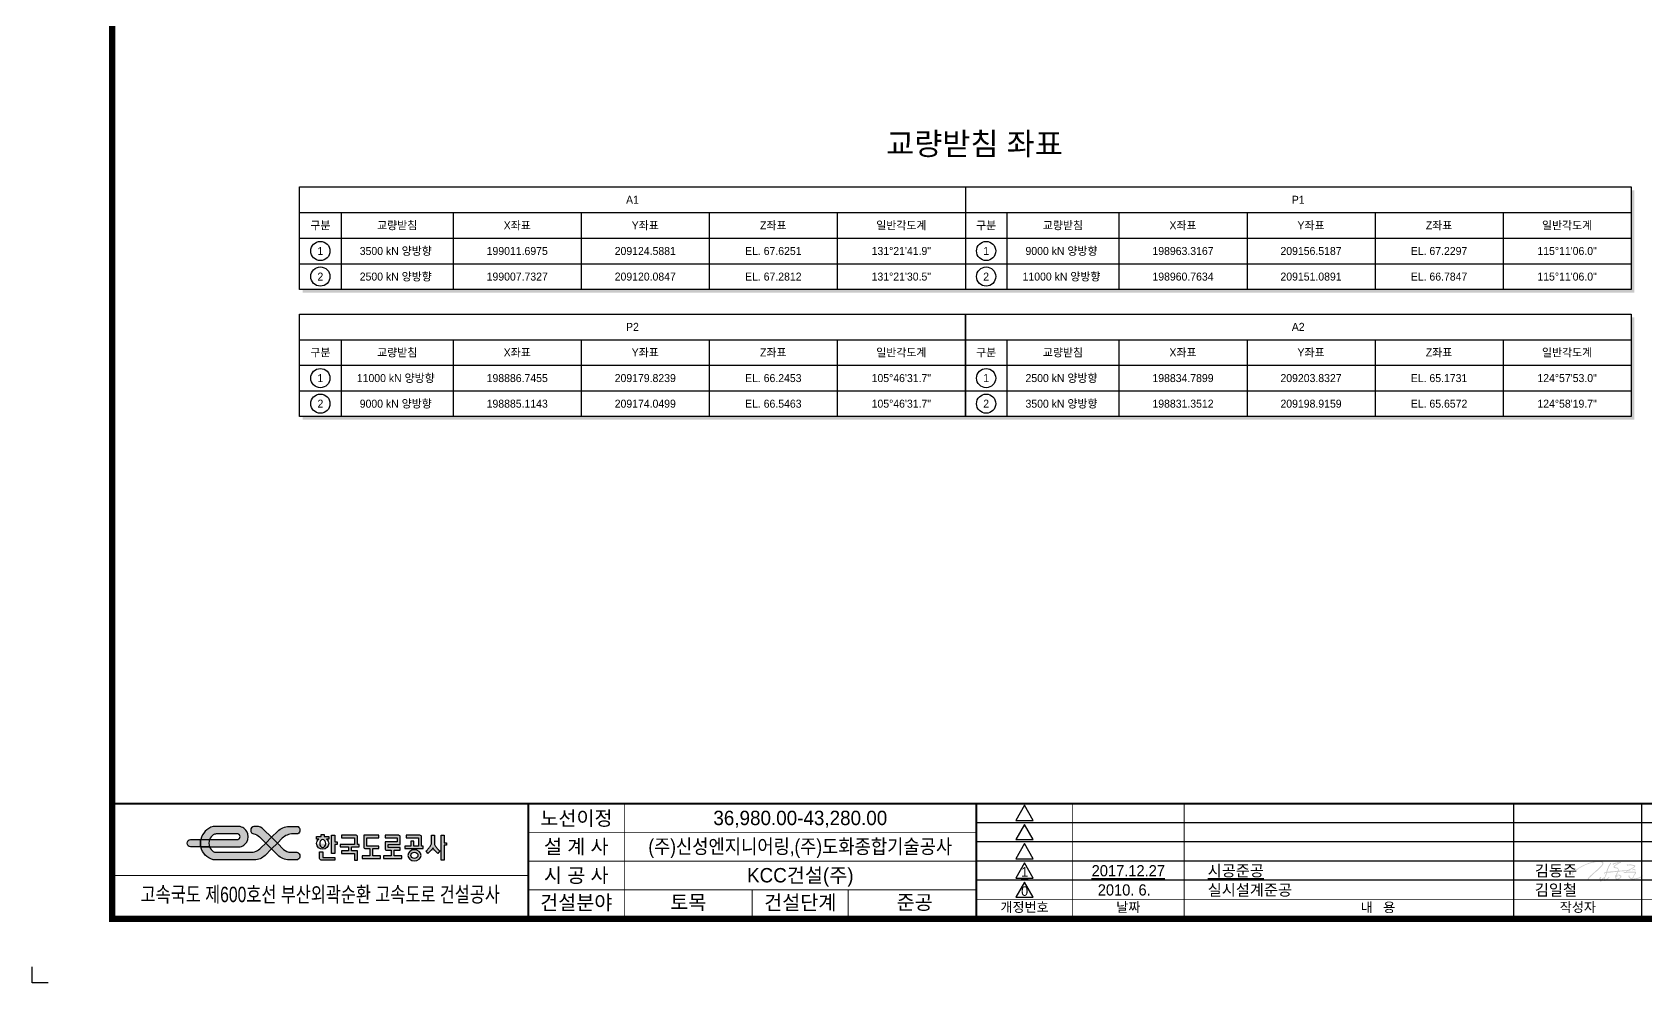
# Model space of a CAD drawing. Header units: feet. Extents: x 0 to 801392, y 0 to 186893.
# Drawn here: x 549142 to 700368, y 8729 to 97811 of the extents above; entities that cross this region are included whole.
import ezdxf
from ezdxf.enums import TextEntityAlignment as Align

# ---------------------------------------------------------------- set-up
doc = ezdxf.new("R2010")
doc.units = ezdxf.units.FT
doc.header["$LTSCALE"] = 3000
doc.header["$MEASUREMENT"] = 0
for name, color, linetype in [('CS-TABL-LIN2', 1, 'CONTINUOUS'), ('CS-TABL-TEX2', 3, 'CONTINUOUS'), ('CX-BORD', 7, 'CONTINUOUS'), ('CX-BORD-LIN1', 4, 'CONTINUOUS'), ('CX-BORD-LIN2', 3, 'CONTINUOUS'), ('CX-BORD-TEX2', 7, 'CONTINUOUS'), ('CX-BORD-TEX3', 6, 'CONTINUOUS'), ('CX-MISC', 2, 'CONTINUOUS'), ('CZ-TEX1', 6, 'CONTINUOUS')]:
    doc.layers.add(name, color=color, linetype=linetype)
doc.styles.add('A_STANDARD', font='Dotum.ttf')
doc.styles.add('TB_TEXT', font='Dotum.ttf')
doc.styles.add('TB_WBTXT', font='Dotum.ttf')
doc.styles.add('TB_WMTXT', font='Dotum.ttf')

# ---------------------------------------------------------------- blocks, each defined once
blk = doc.blocks.new('CXBLKA1-KHC_C2')
at = {"layer": 'CX-BORD-TEX2'}
h = blk.add_hatch(color=256, dxfattribs=at)
h.paths.add_polyline_path([(1636.6, 108.4), (1636.5, 108.9), (1636.4, 109.4), (1636.5, 109.7), (1637.1, 110), (1637.5, 109.7), (1637.5, 109.3), (1637.6, 108.9), (1637.7, 108.6), (1638, 108.2), (1638.3, 107.9), (1639.1, 107.3), (1639.5, 107), (1639.8, 106.9), (1640.3, 106.8), (1641.5, 106.8), (1642.9, 106.9), (1643.3, 107), (1643.6, 107), (1643.9, 107.1), (1646.2, 107.6), (1646.6, 107.7), (1647.2, 107.9), (1647.6, 108), (1648, 108.2), (1649.2, 108.9), (1650.1, 109.3), (1650.4, 109.6), (1650.8, 109.8), (1651, 110.1), (1651.2, 109.8), (1651.2, 109.4), (1651, 109.2), (1650.8, 108.9), (1650.2, 108.6), (1649.8, 108.3), (1649.5, 108.1), (1649.2, 107.9), (1648.9, 107.8), (1647.5, 107), (1647, 106.9), (1646.5, 106.7), (1646.2, 106.6), (1645.4, 106.4), (1644.1, 106.2), (1643.3, 106.2), (1641.9, 106), (1641.4, 106), (1640.9, 105.9), (1640.7, 105.9), (1640.4, 105.9), (1639.9, 106), (1639.6, 106.1), (1639.1, 106.2), (1638.9, 106.3), (1638.1, 106.8), (1637.8, 107.1), (1637.5, 107.3), (1637.2, 107.5), (1637.1, 107.7), (1637, 107.8), (1637, 107.9), (1636.9, 108), (1636.8, 108.1), (1636.8, 108.2)])
h.paths.add_polyline_path([(1639.9, 115.5), (1640, 115.3), (1640.3, 115.2), (1640.6, 115.4), (1640.7, 115.5), (1640.9, 115.5), (1641.4, 115.7), (1641.9, 115.6), (1642.5, 115.3), (1643.1, 115.1), (1643.5, 115), (1643.7, 115.1), (1643.6, 115.9), (1643.3, 116.1), (1642.6, 116.4), (1642.3, 116.5), (1641.9, 116.6), (1641.7, 116.5), (1641.5, 116.3), (1641.3, 116.2), (1641.1, 116.1), (1640.8, 116), (1640.4, 115.9), (1640.3, 115.9), (1640.1, 115.9)], flags=17)
h.paths.add_polyline_path([(1624.1, 108.6), (1623.8, 108), (1624, 107.4), (1624.1, 107), (1624.3, 106.9), (1624.7, 106.7), (1625, 106.6), (1625.7, 106.8), (1626.2, 107.1), (1627.2, 107.6), (1627.8, 108), (1628.1, 108.2), (1628.3, 108.5), (1628, 109), (1627.9, 109.2), (1627.6, 109.5), (1627.2, 109.8), (1626.7, 110), (1626.3, 110), (1625.8, 110.1), (1625.3, 110), (1624.6, 109.9), (1624.4, 109.8), (1624.2, 109.6), (1624.4, 109.5), (1625, 109.6), (1625.4, 109.6), (1625.6, 109.3), (1625.4, 109), (1624.8, 108.9), (1624.5, 108.9), (1624.3, 108.9), (1624.2, 108.8)], flags=16)
h.paths.add_polyline_path([(1611.7, 111.9), (1611.4, 112), (1611.3, 112.3), (1611.4, 112.5), (1611.6, 112.8), (1611.7, 113), (1611.9, 113), (1612.3, 113.2), (1612.4, 113.2), (1613.1, 113.4), (1613.4, 113.4), (1613.5, 113.4), (1613.6, 113.5), (1613.8, 113.7), (1613.9, 114), (1614, 114.4), (1614.2, 115), (1614.2, 115.3), (1614.6, 116.4), (1615, 117.2), (1615.1, 117.5), (1615.2, 117.8), (1615.4, 118.1), (1615.6, 119), (1616.1, 119.9), (1616.3, 120.2), (1616.5, 120.6), (1616.7, 120.8), (1617.1, 121.5), (1617.4, 121.9), (1617.5, 122.3), (1617.6, 122.5), (1617.7, 122.8), (1617.9, 122.9), (1618, 122.9), (1618.4, 122.7), (1618.5, 122.3), (1618.5, 122.1), (1618.4, 121.9), (1618.2, 121.7), (1618.1, 121.4), (1618, 121.2), (1617.7, 120.7), (1617.5, 120.3), (1617.4, 120.2), (1617, 119.5), (1616.7, 119), (1616.6, 118.8), (1616.4, 118.4), (1616.2, 118.2), (1616.2, 117.6), (1616, 117.4), (1615.9, 117), (1615.8, 116.8), (1615.7, 116.6), (1615.6, 116.3), (1615.5, 115.9), (1615.1, 115.2), (1615.1, 115), (1615, 114.8), (1614.9, 114.4), (1614.9, 114.1), (1614.8, 113.9), (1614.7, 113.8), (1614.8, 113.7), (1615, 113.7), (1615.6, 113.7), (1616.3, 113.7), (1616.6, 113.8), (1616.8, 113.9), (1617.2, 114), (1617.4, 114), (1618, 114.1), (1618.3, 114), (1618.6, 114.1), (1620.3, 114.2), (1620.9, 114.2), (1621.7, 114.3), (1622.4, 114.4), (1622.7, 114.4), (1624.1, 114.5), (1624.8, 114.6), (1625.1, 114.6), (1625.3, 114.6), (1625.4, 114.7), (1625.5, 115), (1625.6, 115.2), (1625.6, 115.3), (1625.7, 116), (1625.7, 116.2), (1625.6, 116.4), (1625.5, 116.6), (1625.3, 116.8), (1625, 117), (1624.7, 117.1), (1624.5, 117.2), (1624.2, 117.3), (1624, 117.3), (1623.4, 117.4), (1623.1, 117.4), (1622.6, 117.5), (1621.9, 117.7), (1621.6, 117.9), (1621.4, 118.2), (1621.2, 118.6), (1621.1, 118.9), (1621.2, 119.2), (1621.4, 119.6), (1621.5, 119.8), (1621.7, 119.9), (1622.3, 120.3), (1622.7, 120.6), (1622.9, 120.9), (1623.9, 121.5), (1624.1, 121.6), (1624.7, 121.9), (1624.9, 122.1), (1625.1, 122.2), (1625.4, 122.3), (1625.5, 122.4), (1625.7, 122.6), (1625.8, 122.6), (1625.7, 122.7), (1625.2, 122.6), (1624.9, 122.5), (1624.5, 122.5), (1624.1, 122.4), (1623.8, 122.4), (1623.5, 122.2), (1623.3, 122.1), (1622.9, 122), (1622.7, 122), (1622, 121.8), (1621.7, 121.6), (1621.5, 121.6), (1621.2, 121.3), (1621.2, 121), (1621.2, 120.9), (1621.1, 120.8), (1620.9, 120.8), (1620.7, 120.9), (1620.4, 121.2), (1620.3, 121.5), (1620.3, 121.8), (1620.5, 122.1), (1620.6, 122.3), (1620.9, 122.4), (1621.2, 122.5), (1621.5, 122.5), (1621.9, 122.6), (1622.4, 122.7), (1622.6, 122.8), (1622.9, 122.9), (1623.9, 123.1), (1624.4, 123.2), (1624.9, 123.3), (1625.3, 123.4), (1625.5, 123.4), (1626.7, 123.5), (1627.1, 123.6), (1627.5, 123.7), (1627.9, 123.8), (1628.3, 123.9), (1628.5, 123.9), (1628.8, 123.6), (1628.9, 123.3), (1628.7, 123), (1628.5, 123), (1628.3, 122.9), (1628.4, 122.8), (1628.3, 122.7), (1628, 122.6), (1627.7, 122.6), (1627.3, 122.5), (1627.1, 122.5), (1626.9, 122.3), (1626.5, 122.2), (1626.2, 122.1), (1625.8, 121.7), (1625.5, 121.5), (1625.2, 121.4), (1625, 121.2), (1624.5, 120.9), (1624.3, 120.8), (1624, 120.5), (1623.6, 120.3), (1623.4, 120.1), (1623, 119.8), (1622.6, 119.4), (1622.5, 119.3), (1622.3, 119.1), (1622.3, 118.7), (1622.8, 118.4), (1623.1, 118.3), (1623.4, 118.3), (1623.8, 118.2), (1624.6, 118), (1624.9, 118), (1625.2, 118), (1625.7, 117.6), (1625.9, 117.3), (1626, 117.1), (1626.1, 116.9), (1626.3, 116.7), (1626.4, 116.4), (1626.4, 116.1), (1626.4, 115.6), (1626.4, 115.3), (1626.4, 115), (1626.3, 114.9), (1626.4, 114.8), (1626.7, 114.8), (1627.3, 114.9), (1628.2, 114.9), (1628.5, 114.9), (1628.8, 115), (1629.1, 115), (1630.2, 115.1), (1630.6, 115.1), (1631.4, 115.1), (1631.7, 115.1), (1632.1, 115.1), (1633.8, 115.2), (1634.3, 115.3), (1634.8, 115.5), (1635.1, 115.5), (1635.4, 115.5), (1635.8, 115.5), (1636, 115.6), (1636.6, 115.8), (1637, 116.1), (1638, 116.6), (1638.1, 116.6), (1638.4, 116.7), (1639.2, 117.1), (1639.4, 117.3), (1640.1, 117.7), (1640.4, 117.8), (1640.7, 118.1), (1641, 118.2), (1641.3, 118.4), (1641.4, 118.5), (1641.6, 118.7), (1641.8, 118.9), (1641.9, 119.1), (1642.3, 119.3), (1642.2, 119.5), (1642.1, 119.7), (1642, 119.8), (1641.7, 119.8), (1641.3, 119.8), (1640.6, 120), (1640.2, 120.1), (1639.6, 120.2), (1639, 120.3), (1638.3, 120.4), (1637.8, 120.4), (1637.3, 120.4), (1637.1, 120.3), (1636.8, 120.3), (1636.3, 120.3), (1636, 120.2), (1635.7, 120.1), (1635.5, 120.1), (1635.2, 120.1), (1635, 120.2), (1634.9, 120.5), (1635, 120.6), (1634.7, 120.9), (1635.1, 121.3), (1635.2, 121.3), (1635.4, 121.3), (1635.7, 121.1), (1635.8, 121.1), (1636.4, 121.1), (1637.1, 121.2), (1637.4, 121.2), (1637.9, 121.3), (1638.9, 121.3), (1639.6, 121.2), (1640.1, 121.1), (1640.5, 121), (1641.1, 120.8), (1641.8, 120.7), (1642.2, 120.6), (1642.7, 120.5), (1643.2, 120.3), (1643.4, 120), (1643.5, 119.7), (1643.4, 119.4), (1643.2, 119.1), (1643, 118.7), (1642.8, 118.5), (1642.6, 118.4), (1642.3, 118.1), (1641.7, 117.7), (1641.4, 117.5), (1641.1, 117.3), (1640.8, 117.2), (1640.4, 117), (1640.1, 116.8), (1639.1, 116.3), (1638.8, 116.1), (1638.6, 115.9), (1638.5, 115.7), (1638.3, 115.4), (1638.2, 115.2), (1638, 115.2), (1637.8, 115.1), (1637.3, 115), (1637, 114.9), (1636.5, 114.8), (1636.3, 114.7), (1636, 114.5), (1636, 114.5), (1635.4, 114.3), (1635.2, 114.1), (1635, 114), (1634.8, 113.9), (1634.8, 113.7), (1635.3, 113.6), (1636.1, 113.8), (1636.5, 113.8), (1636.9, 113.8), (1637.3, 113.8), (1637.6, 113.8), (1638.8, 113.8), (1639.5, 113.9), (1639.6, 113.9), (1640, 113.8), (1641.2, 113.8), (1642, 113.8), (1642.4, 113.8), (1642.9, 113.7), (1643.3, 113.8), (1643.6, 113.8), (1643.9, 113.6), (1644.2, 113.4), (1644.3, 113.2), (1644.3, 112.9), (1644.2, 112.6), (1644.1, 112.4), (1644.1, 112.2), (1643.9, 112), (1643.2, 110.8), (1643, 110.5), (1642.7, 110.1), (1642.4, 109.8), (1642.1, 109.3), (1641.9, 109.1), (1641.9, 108.8), (1641.9, 108.5), (1641.7, 108.2), (1641.5, 107.9), (1641.5, 107.5), (1641.1, 107.3), (1640.8, 107.1), (1640.6, 107), (1640.4, 107), (1640.2, 107), (1640, 107.1), (1640, 107.3), (1640.3, 107.5), (1640.5, 107.6), (1640.6, 107.9), (1640.7, 108), (1640.8, 108.2), (1641.2, 109.1), (1641.6, 109.7), (1641.7, 110), (1641.9, 110.3), (1642.1, 110.6), (1642.4, 111.1), (1642.9, 111.9), (1643.1, 112.3), (1643.1, 112.5), (1643.1, 112.7), (1643, 112.8), (1642.7, 112.9), (1642.3, 112.9), (1641.8, 112.8), (1641.3, 112.9), (1639.6, 113), (1639.1, 113), (1638.7, 113), (1638.2, 113), (1638, 112.9), (1637.7, 112.9), (1637.4, 112.9), (1637.1, 112.9), (1636.9, 112.8), (1636.6, 112.8), (1635.4, 112.8), (1635, 112.7), (1634.7, 112.7), (1633.7, 112.6), (1632.9, 112.5), (1632.5, 112.5), (1632.3, 112.4), (1632.1, 112.3), (1631.8, 112.5), (1631.6, 112.8), (1631.6, 113), (1631.7, 113.2), (1631.8, 113.3), (1632.2, 113.3), (1632.3, 113.4), (1632.8, 113.5), (1633.3, 113.5), (1633.6, 113.5), (1633.9, 113.6), (1634, 113.7), (1634.3, 114.1), (1634.5, 114.4), (1634.6, 114.5), (1635, 114.6), (1635.1, 114.7), (1635.2, 114.9), (1634.7, 114.8), (1634.5, 114.7), (1634.1, 114.6), (1633.8, 114.6), (1633.5, 114.5), (1632.6, 114.4), (1632.2, 114.4), (1631.9, 114.3), (1630.4, 114.2), (1629.9, 114.2), (1629.4, 114.2), (1629, 114.1), (1628.6, 114.1), (1627.6, 114), (1626.8, 113.9), (1626.5, 114), (1626.3, 113.9), (1626.1, 113.8), (1625.7, 113.3), (1625.5, 112.5), (1625.5, 112.4), (1625.2, 112), (1625, 111.8), (1624.7, 111.3), (1624.7, 111.1), (1624.7, 110.9), (1624.5, 110.6), (1624.5, 110.5), (1624.7, 110.5), (1625.1, 110.6), (1625.6, 110.7), (1626, 110.7), (1626.6, 110.7), (1627, 110.7), (1627.4, 110.7), (1627.7, 110.5), (1628.3, 110.2), (1628.6, 109.9), (1629, 109.6), (1629.1, 109.4), (1629.3, 109), (1629.3, 108.7), (1629.1, 108.3), (1628.9, 108.1), (1628.6, 107.7), (1628.5, 107.5), (1628.3, 107.4), (1627.8, 107), (1627.1, 106.5), (1626.7, 106.3), (1626.3, 106.1), (1625.7, 105.8), (1625.2, 105.7), (1624.8, 105.6), (1624.3, 105.7), (1624.1, 105.8), (1623.7, 106.1), (1623.4, 106.4), (1623.3, 106.6), (1623.2, 106.8), (1623.1, 107.1), (1623.1, 107.3), (1623.1, 107.6), (1623, 108.4), (1623, 108.7), (1622.8, 108.8), (1622.6, 108.9), (1622.5, 109.2), (1622.5, 109.4), (1622.9, 110), (1623.2, 110.1), (1623.5, 110.4), (1623.6, 110.7), (1623.7, 110.9), (1624, 111.7), (1624.2, 112), (1624.5, 112.5), (1624.7, 112.8), (1624.9, 113.1), (1625, 113.2), (1625.1, 113.4), (1625, 113.5), (1625, 113.7), (1624.8, 113.8), (1624.5, 113.7), (1624, 113.6), (1623.7, 113.5), (1622.8, 113.5), (1622.4, 113.5), (1620.5, 113.3), (1620.1, 113.3), (1618.2, 113), (1617.4, 112.9), (1616.9, 112.9), (1616.4, 112.8), (1615.4, 112.7), (1614.9, 112.7), (1614.3, 112.7), (1614.3, 112.3), (1614.2, 112.1), (1614.2, 111.8), (1614.1, 111.4), (1614, 111.1), (1613.7, 110.5), (1613.6, 110.1), (1613.5, 109.8), (1613.4, 109.5), (1613, 109.1), (1612.9, 108.8), (1612.6, 108.5), (1612.5, 108.3), (1612.4, 108.2), (1612.7, 107.6), (1612.6, 107.3), (1612.5, 106.9), (1612.5, 106.6), (1612.4, 106.3), (1612.4, 106), (1612.4, 105.8), (1612.5, 105.5), (1612.6, 105.5), (1613, 105.7), (1613.4, 105.9), (1614, 106.3), (1614.3, 106.6), (1614.6, 106.8), (1615.4, 107.4), (1615.5, 107.7), (1615.9, 108.1), (1616.6, 108.4), (1616.8, 108.3), (1616.9, 108.2), (1616.8, 107.9), (1616.6, 107.7), (1616.4, 107.5), (1616.1, 107.1), (1615.8, 106.9), (1615.4, 106.6), (1615.2, 106.4), (1615, 106.2), (1614.8, 105.9), (1613.4, 104.8), (1612.8, 104.5), (1612.6, 104.4), (1612.3, 104.3), (1611.9, 104.2), (1611.8, 104.3), (1611.6, 104.5), (1611.4, 104.7), (1611.4, 104.9), (1611.6, 105.4), (1611.5, 105.7), (1611.5, 106), (1611.6, 106.3), (1611.5, 106.6), (1611.6, 107), (1611.6, 107.2), (1611.5, 107.3), (1611.4, 107.2), (1611.2, 106.9), (1611, 106.7), (1610.9, 106.7), (1610.3, 106.2), (1610.1, 105.9), (1609.8, 105.7), (1609.1, 104.4), (1608.8, 104.1), (1608.3, 103.7), (1607.8, 103.6), (1607.5, 103.7), (1607.3, 104), (1607.2, 104.4), (1607.1, 104.8), (1606.9, 105.4), (1606.7, 106.9), (1606.7, 107.3), (1606.8, 107.7), (1607.1, 108.1), (1607.3, 108.3), (1607.6, 108.4), (1607.7, 108.3), (1607.9, 108.4), (1608.1, 108.5), (1608.5, 108.1), (1608.5, 107.9), (1608.2, 107.6), (1608, 107.4), (1607.9, 107.1), (1607.8, 106.7), (1607.8, 106.4), (1607.9, 105.6), (1607.9, 105.3), (1608, 104.9), (1608.2, 104.8), (1608.5, 105.1), (1608.6, 105.4), (1608.8, 105.8), (1609.8, 106.9), (1610.2, 107.3), (1610.5, 107.5), (1611.1, 107.9), (1611.4, 108.1), (1611.9, 108.3), (1612, 108.4), (1612.2, 108.7), (1612.4, 109), (1612.4, 109.2), (1612.3, 109.4), (1612.7, 110), (1612.7, 110.3), (1612.9, 110.7), (1613, 111), (1613.1, 111.2), (1613.3, 111.5), (1613.5, 112.2), (1613.6, 112.5), (1613.5, 112.6), (1613.3, 112.5), (1613, 112.4), (1612.7, 112.4), (1612.4, 112.3), (1612, 111.9), (1612, 111.9), (1611.9, 111.8)])
h.paths.add_polyline_path([(1579.5, 110.5), (1579, 110.7), (1578.6, 111), (1578.5, 111.1), (1578.4, 111.2), (1578.2, 111.7), (1578.2, 111.9), (1578.5, 112.4), (1579.2, 113.3), (1579.4, 113.6), (1579.8, 113.9), (1580.4, 114.3), (1580.7, 114.6), (1581.1, 114.9), (1581.4, 115.1), (1581.8, 115.3), (1582.2, 115.6), (1583.2, 116.2), (1583.8, 116.7), (1584.1, 116.9), (1584.6, 117.2), (1585, 117.4), (1585.2, 117.5), (1585.4, 117.7), (1586.5, 118.3), (1586.9, 118.6), (1587.4, 118.9), (1587.9, 119.2), (1588.4, 119.6), (1588.9, 119.9), (1589.3, 120), (1590.8, 120.7), (1591.2, 120.9), (1591.6, 121), (1591.9, 121.1), (1592.5, 121.5), (1593.1, 121.7), (1594.4, 122.2), (1595.3, 122.7), (1595.7, 122.7), (1597, 123.2), (1598.3, 123.5), (1598.7, 123.6), (1600.1, 124), (1600.7, 124.1), (1601.1, 124.2), (1602.9, 124.5), (1604, 124.6), (1604.6, 124.6), (1606.1, 124.6), (1606.5, 124.6), (1607.2, 124.6), (1607.7, 124.5), (1608.8, 124.5), (1609.2, 124.3), (1609.5, 124.2), (1609.8, 124.2), (1610.2, 123.8), (1610.4, 123.6), (1610.6, 123.2), (1610.7, 122.9), (1610.8, 122.2), (1610.7, 121.7), (1610.2, 120.8), (1610.1, 120.7), (1609.2, 119.3), (1608.8, 119), (1608.6, 118.7), (1608.4, 118.4), (1608.1, 118.3), (1608, 118.2), (1607.8, 117.9), (1607.6, 117.7), (1607.4, 117.4), (1607.2, 117.2), (1606.8, 117), (1606.1, 116.3), (1605.7, 115.9), (1605.5, 115.6), (1605.1, 115.4), (1604.7, 114.9), (1604.4, 114.7), (1603.3, 113.7), (1602, 112.8), (1601.5, 112.4), (1601.3, 112.1), (1601, 111.9), (1600.5, 111.4), (1600.3, 111.2), (1600.1, 111), (1599.3, 110.3), (1598.5, 109.5), (1597.8, 108.8), (1597.6, 108.6), (1597.4, 108.4), (1597.2, 108.2), (1597, 108), (1596.7, 107.9), (1596.1, 107.1), (1595.7, 106.5), (1595.5, 106.2), (1595.5, 106), (1595.5, 105.8), (1595.5, 105.7), (1595.4, 105.5), (1595.1, 105.4), (1594.8, 105.5), (1594.4, 105.9), (1594.5, 106.3), (1594.7, 106.7), (1595.3, 107.5), (1595.5, 107.9), (1595.7, 108.1), (1595.9, 108.3), (1596.1, 108.5), (1596.3, 108.7), (1596.8, 109.1), (1597.3, 109.6), (1597.7, 110.2), (1598.2, 110.5), (1598.8, 111.1), (1599.1, 111.4), (1599.5, 111.7), (1599.8, 112), (1600.3, 112.5), (1602.2, 113.9), (1602.9, 114.8), (1603.5, 115.2), (1603.7, 115.5), (1604, 115.7), (1604.6, 116), (1605, 116.4), (1605.3, 116.7), (1605.7, 117.2), (1607, 118.4), (1607.9, 119.3), (1608.4, 120), (1608.9, 120.5), (1609.2, 120.9), (1609.4, 121.3), (1609.6, 121.6), (1609.7, 121.9), (1609.8, 122.1), (1609.8, 122.4), (1609.8, 122.7), (1609.7, 122.9), (1609.4, 123.1), (1608.6, 123.6), (1608.1, 123.7), (1607.7, 123.7), (1607.4, 123.7), (1606.8, 123.7), (1606.3, 123.6), (1605.9, 123.7), (1605.5, 123.7), (1605.1, 123.7), (1604.9, 123.8), (1603, 123.7), (1602.5, 123.6), (1601.3, 123.3), (1600.5, 123.2), (1599.6, 123.1), (1599.3, 123), (1597.9, 122.7), (1597.3, 122.4), (1596.7, 122.3), (1595.9, 122.1), (1595.7, 121.9), (1595, 121.6), (1594.6, 121.6), (1594.3, 121.4), (1593.4, 121.1), (1592.8, 121), (1592.3, 120.8), (1591.9, 120.6), (1591.2, 120.2), (1591, 120), (1590.5, 119.7), (1590.2, 119.5), (1589.2, 119.2), (1588.9, 119), (1588.4, 118.7), (1587.9, 118.4), (1587.6, 118.2), (1587.2, 118.1), (1586.9, 118), (1586, 117.3), (1585.6, 117), (1585.3, 116.8), (1585, 116.7), (1584.5, 116.2), (1584.2, 116), (1584, 115.9), (1583.8, 115.7), (1583.3, 115.5), (1583, 115.2), (1582.8, 115), (1582.5, 114.8), (1582, 114.7), (1581.7, 114.4), (1581.4, 114.2), (1581, 113.8), (1580.7, 113.4), (1580.4, 113.3), (1580.2, 113.2), (1579.8, 112.9), (1579.5, 112.6), (1579.1, 112.3), (1578.9, 112), (1578.8, 111.8), (1578.8, 111.7), (1578.9, 111.4), (1579, 111.3), (1579.3, 111.1), (1579.4, 111.2), (1579.8, 111.3), (1580, 111.1), (1580.1, 110.9), (1580, 110.7), (1579.8, 110.6), (1579.7, 110.6)])
at = {"layer": 'CX-MISC', "true_color": 0xf03c00}
h = blk.add_hatch(color=20, dxfattribs=at)
h.paths.add_polyline_path([(267.2, 152.6), (271.5, 152.6, 0.130785), (272.3, 152.8, 0.568608), (272.5, 160, 0.139223), (271.6, 160.2), (263.3, 160.2, 0.198912), (251.7, 155.4), (245.3, 149.1), (251.3, 143.1), (256.3, 148.1, -0.198912)])
h.paths.add_polyline_path([(245.3, 137.1), (239.3, 143.1), (234.4, 138.2, -0.198912), (223.5, 133.7), (188.5, 133.7, -0.149968), (185.6, 134.6, -0.149163), (181.8, 139.2), (172.9, 139.2, 0.278403), (185.5, 126.1, 0.065939), (186.8, 126), (227.8, 126, 0.198912), (238.7, 130.5)])
h.paths.add_polyline_path([(172.9, 147), (162.2, 147, 0.888889), (162.2, 139.2), (172.9, 139.2, -0.111111)])
h.paths.add_polyline_path([(188.5, 152.5), (210.4, 152.5, -0.057559), (210.8, 152.5, -0.792918), (210.8, 147, -0.057559), (210.4, 147), (181.8, 147, 0.193915), (181.8, 139.2), (210.2, 139.2, 1.071754), (210.2, 160.2), (186.8, 160.2, 0.065939), (185.5, 160.1, 0.278403), (172.9, 147), (181.8, 147, -0.149163), (185.6, 151.6, -0.149968)])
at = {"layer": 'CX-MISC'}
h = blk.add_hatch(color=244, dxfattribs=at)
h.paths.add_polyline_path([(245.3, 149.1), (239.3, 143.1), (245.3, 137.1), (251.3, 143.1)])
h.paths.add_polyline_path([(181.8, 147), (172.9, 147, 0.111111), (172.9, 139.2), (181.8, 139.2, -0.193915)])
h = blk.add_hatch(color=30, dxfattribs=at)
h.paths.add_polyline_path([(237.2, 157.2, 0.198912), (229.9, 160.2), (227.3, 160.2, 0.833808), (227, 152.6, -0.177326), (232.9, 149.5), (239.3, 143.1), (245.3, 149.1)])
h.paths.add_polyline_path([(257.7, 136.7), (251.3, 143.1), (245.3, 137.1), (251.7, 130.8, 0.198912), (263.3, 126), (271.5, 126, 0.129219), (272.3, 126.2, 0.604319), (272.1, 133.5, 0.11379), (271.4, 133.7), (265, 133.7, -0.198912)])
h = blk.add_hatch(color=252, dxfattribs=at)
edge = h.paths.add_edge_path()
edge.add_line((409.2, 151.2), (412.3, 151.2))
edge.add_line((412.3, 151.2), (412.3, 143.3))
edge.add_arc((417.8, 143.3), 5.51, 180, 195.4084)
edge.add_arc((417.6, 143.2), 5.3, 195.4084, 211.407)
edge.add_arc((431.6, 151.7), 21.7, 211.407, 220.8846)
edge.add_arc((431.3, 151.5), 21.3, 220.8846, 230.4986)
edge.add_line((417.8, 135.1), (415.9, 132.4))
edge.add_arc((431.3, 151.1), 24.3, 221.3708, 230.5683, ccw=False)
edge.add_arc((432, 151.7), 25.2, 212.5284, 221.3728, ccw=False)
edge.add_arc((389.5, 151.7), 25.2, 318.6272, 327.4716, ccw=False)
edge.add_arc((390.2, 151.1), 24.3, 309.4317, 318.6292, ccw=False)
edge.add_line((405.6, 132.4), (403.7, 135.1))
edge.add_arc((390.4, 151.3), 21.1, 309.4355, 319.1813)
edge.add_arc((389.7, 151.9), 21.9, 319.1787, 328.5297)
edge.add_arc((403.9, 143.2), 5.29, 328.5765, 344.6082)
edge.add_arc((403.7, 143.3), 5.49, 344.5729, 360.0187)
edge.add_line((409.2, 143.3), (409.2, 151.2))
edge = h.paths.add_edge_path()
edge.add_arc((298.2, 142.7), 5.82, 0.3447, 51.8065, ccw=False)
edge.add_arc((297.9, 142.8), 6.09, 268.639, 358.4888, ccw=False)
edge.add_arc((297.6, 142.8), 6.09, 181.4953, 271.3769, ccw=False)
edge.add_arc((297.3, 142.7), 5.82, 128.1945, 179.6543, ccw=False)
edge.add_line((293.8, 147.2), (291.5, 147.2))
edge.add_line((291.5, 147.2), (291.5, 149.9))
edge.add_line((291.5, 149.9), (296.2, 149.9))
edge.add_line((296.2, 149.9), (296.2, 152))
edge.add_line((296.2, 152), (299.3, 152))
edge.add_line((299.3, 152), (299.3, 149.9))
edge.add_line((299.3, 149.9), (304, 149.9))
edge.add_line((304, 149.9), (304, 147.2))
edge.add_line((304, 147.2), (301.8, 147.2))
h.paths.add_polyline_path([(424.8, 143.5), (424.8, 141), (422.4, 141), (422.4, 125.7), (419.3, 125.7), (419.3, 151.2), (422.4, 151.2), (422.4, 143.5)])
edge = h.paths.add_edge_path()
edge.add_line((383.5, 151.2), (383.5, 148.6))
edge.add_line((383.5, 148.6), (395.9, 148.6))
edge.add_line((395.9, 148.6), (395.9, 140.1))
edge.add_line((395.9, 140.1), (391.3, 140.1))
edge.add_line((391.3, 140.1), (391.3, 145.2))
edge.add_line((391.3, 145.2), (388.2, 145.2))
edge.add_line((388.2, 145.2), (388.2, 140.1))
edge.add_line((388.2, 140.1), (381.9, 140.1))
edge.add_line((381.9, 140.1), (381.9, 137.6))
edge.add_line((381.9, 137.6), (400.6, 137.6))
edge.add_line((400.6, 137.6), (400.6, 140.1))
edge.add_line((400.6, 140.1), (399.1, 140.1))
edge.add_line((399.1, 140.1), (399.1, 149.5))
edge.add_arc((397.3, 149.5), 1.8, 360, 400.6008)
edge.add_arc((397.5, 149.7), 1.49, 40.6008, 89.6611)
edge.add_line((397.5, 151.2), (383.5, 151.2))
edge = h.paths.add_edge_path()
edge.add_line((361.7, 151.2), (361.7, 148.6))
edge.add_line((361.7, 148.6), (374.1, 148.6))
edge.add_line((374.1, 148.6), (374.1, 144.4))
edge.add_line((374.1, 144.4), (361.7, 144.4))
edge.add_line((361.7, 144.4), (361.7, 137.6))
edge.add_arc((363.5, 137.6), 1.8, 180, 220.6008)
edge.add_arc((363.2, 137.4), 1.49, 220.6008, 269.6611)
edge.add_line((363.2, 135.9), (367.9, 135.9))
edge.add_line((367.9, 135.9), (367.9, 130))
edge.add_line((367.9, 130), (360.1, 130))
edge.add_line((360.1, 130), (360.1, 127.4))
edge.add_line((360.1, 127.4), (378.8, 127.4))
edge.add_line((378.8, 127.4), (378.8, 130))
edge.add_line((378.8, 130), (371, 130))
edge.add_line((371, 130), (371, 135.9))
edge.add_line((371, 135.9), (377.2, 135.9))
edge.add_line((377.2, 135.9), (377.2, 138.5))
edge.add_line((377.2, 138.5), (364.8, 138.5))
edge.add_line((364.8, 138.5), (364.8, 141.8))
edge.add_line((364.8, 141.8), (377.2, 141.8))
edge.add_line((377.2, 141.8), (377.2, 149.5))
edge.add_arc((375.4, 149.5), 1.8, 360, 400.6008)
edge.add_arc((375.7, 149.7), 1.49, 40.6008, 89.6611)
edge.add_line((375.7, 151.2), (361.7, 151.2))
edge = h.paths.add_edge_path()
edge.add_line((355.4, 151.2), (339.8, 151.2))
edge.add_line((339.8, 151.2), (339.8, 139.3))
edge.add_arc((341.6, 139.3), 1.8, 180, 220.6008)
edge.add_arc((341.4, 139.1), 1.49, 220.6008, 269.6611)
edge.add_line((341.4, 137.6), (346.1, 137.6))
edge.add_line((346.1, 137.6), (346.1, 130))
edge.add_line((346.1, 130), (338.3, 130))
edge.add_line((338.3, 130), (338.3, 127.4))
edge.add_line((338.3, 127.4), (357, 127.4))
edge.add_line((357, 127.4), (357, 130))
edge.add_line((357, 130), (349.2, 130))
edge.add_line((349.2, 130), (349.2, 137.6))
edge.add_line((349.2, 137.6), (355.4, 137.6))
edge.add_line((355.4, 137.6), (355.4, 140.1))
edge.add_line((355.4, 140.1), (343, 140.1))
edge.add_line((343, 140.1), (343, 148.6))
edge.add_line((343, 148.6), (355.4, 148.6))
edge.add_line((355.4, 148.6), (355.4, 151.2))
edge = h.paths.add_edge_path()
edge.add_line((330.5, 125.7), (333.6, 125.7))
edge.add_line((333.6, 125.7), (333.6, 135.1))
edge.add_line((333.6, 135.1), (327.4, 135.1))
edge.add_line((327.4, 135.1), (327.4, 139.3))
edge.add_line((327.4, 139.3), (335.2, 139.3))
edge.add_line((335.2, 139.3), (335.2, 141.8))
edge.add_line((335.2, 141.8), (333.6, 141.8))
edge.add_line((333.6, 141.8), (333.6, 149.5))
edge.add_arc((331.8, 149.5), 1.8, 360, 400.6008)
edge.add_arc((332, 149.7), 1.49, 40.6008, 89.6611)
edge.add_line((332, 151.2), (317.2, 151.2))
edge.add_line((317.2, 151.2), (317.2, 148.6))
edge.add_line((317.2, 148.6), (330.5, 148.6))
edge.add_line((330.5, 148.6), (330.5, 141.8))
edge.add_line((330.5, 141.8), (315.7, 141.8))
edge.add_line((315.7, 141.8), (315.7, 139.3))
edge.add_line((315.7, 139.3), (324.3, 139.3))
edge.add_line((324.3, 139.3), (324.3, 135.1))
edge.add_line((324.3, 135.1), (317.2, 135.1))
edge.add_line((317.2, 135.1), (317.2, 132.5))
edge.add_line((317.2, 132.5), (330.5, 132.5))
edge.add_line((330.5, 132.5), (330.5, 125.7))
edge = h.paths.add_edge_path()
edge.add_line((310.2, 125.7), (296.2, 125.7))
edge.add_arc((296.2, 127.2), 1.47, 220.2619, 270, ccw=False)
edge.add_arc((296.5, 127.5), 1.83, 180.3389, 220.2619, ccw=False)
edge.add_arc((867.4, 130.8), 572.7, 179.6611, 180.3389, ccw=False)
edge.add_line((294.6, 134.2), (297.8, 134.2))
edge.add_line((297.8, 134.2), (297.8, 128.3))
edge.add_line((297.8, 128.3), (310.2, 128.3))
edge.add_line((310.2, 128.3), (310.2, 125.7))
edge = h.paths.add_edge_path(flags=16)
edge.add_ellipse((391.8, 130.6), major_axis=(-3.64, 0), ratio=0.86651, start_angle=0, end_angle=360)
edge = h.paths.add_edge_path()
edge.add_ellipse((391.8, 130.6), major_axis=(6.76, 0), ratio=0.842916, start_angle=0, end_angle=360, ccw=False)
h.paths.add_polyline_path([(312.6, 144.4), (312.6, 141.8), (310.2, 141.8), (310.2, 132.5), (306.7, 132.5), (306.7, 151.2), (310.2, 151.2), (310.2, 144.4)])
edge = h.paths.add_edge_path(flags=16)
edge.add_ellipse((297.8, 142.7), major_axis=(0, 4.01), ratio=0.776497, start_angle=0, end_angle=360, ccw=False)
at = {"layer": 'CX-BORD-LIN1', "const_width": 6.56}
blk.add_lwpolyline([(2693.6, 65.6), (82, 65.6), (82, 1883.2), (2693.6, 1883.2)], close=True, dxfattribs=at)
at = {"layer": 'CX-BORD-LIN1'}
for points, const_width in [([(2693.6, 183.7), (82, 183.7)], 1.97), ([(508.5, 65.6), (508.5, 183.7)], 1.97), ([(607, 65.6), (607, 183.7)], 0.984), ([(967.8, 65.6), (967.8, 183.7)], 1.97), ([(1066.3, 65.6), (1066.3, 183.7)], 0.984), ([(1181.1, 65.6), (1181.1, 183.7)], 0.984), ([(1912.7, 85.3), (967.8, 85.3)], 0.656)]:
    blk.add_lwpolyline(points, dxfattribs=dict(at, const_width=const_width))
for points in [[(1017.3, 182), (1008.3, 166.4), (1026.3, 166.4)], [(1017.3, 162.3), (1008.3, 146.7), (1026.3, 146.7)], [(1017.3, 142.6), (1008.3, 127), (1026.3, 127)], [(1017.3, 122.9), (1008.3, 107.3), (1026.3, 107.3)], [(1017.3, 103.2), (1008.3, 87.6), (1026.3, 87.6)]]:
    blk.add_lwpolyline(points, close=True, dxfattribs=at)
for points in [[(1519, 65.6), (1519, 183.7)], [(1650.3, 65.6), (1650.3, 183.7)]]:
    blk.add_lwpolyline(points, dxfattribs=at)
at = {"layer": 'CX-BORD-LIN2'}
blk.add_line((1912.7, 164), (967.8, 164), dxfattribs=at)
at = {"layer": 'CX-BORD-LIN2', "const_width": 0.984}
for points in [[(967.8, 154.2), (508.5, 154.2)], [(967.8, 124.7), (508.5, 124.7)], [(508.5, 109.9), (82, 109.9)], [(967.8, 95.1), (508.5, 95.1)], [(738.2, 65.6), (738.2, 95.1)], [(836.6, 65.6), (836.6, 95.1)]]:
    blk.add_lwpolyline(points, dxfattribs=at)
at = {"layer": 'CX-BORD-LIN2'}
for points in [[(1912.7, 144.4), (967.8, 144.4)], [(1912.7, 124.7), (967.8, 124.7)], [(1912.7, 105), (967.8, 105)]]:
    blk.add_lwpolyline(points, dxfattribs=at)
at = {"layer": 'CX-MISC', "color": 20, "true_color": 0xf03c00}
blk.add_lwpolyline([(188.5, 152.5, 0.149968), (185.6, 151.6, 0.149163), (181.8, 147, 0.193915), (181.8, 139.2), (210.2, 139.2, 1.071754), (210.2, 160.2), (186.8, 160.2, 0.065939), (185.5, 160.1, 0.278403), (172.9, 147), (181.8, 147), (210.4, 147, 0.057559), (210.8, 147, 0.792918), (210.8, 152.5, 0.057559), (210.4, 152.5), (188.5, 152.5)], format="xyb", dxfattribs=at)
at = {"layer": 'CX-MISC', "color": 30}
blk.add_lwpolyline([(227, 152.6, -0.177326), (232.9, 149.5), (239.3, 143.1), (245.3, 149.1), (237.2, 157.2, 0.198912), (229.9, 160.2), (227.3, 160.2, 0.87142), (227.3, 152.5)], format="xyb", dxfattribs=at)
at = {"layer": 'CX-MISC', "color": 244}
blk.add_lwpolyline([(245.3, 149.1), (251.3, 143.1), (245.3, 137.1), (239.3, 143.1), (245.3, 149.1)], dxfattribs=at)
at = {"layer": 'CX-MISC', "color": 20, "true_color": 0xf03c00}
for points in [[(272.3, 152.8, -0.130785), (271.5, 152.6), (267.2, 152.6, 0.198912), (256.3, 148.1), (251.3, 143.1), (245.3, 149.1), (251.7, 155.4, -0.198912), (263.3, 160.2), (271.6, 160.2, -0.139223), (272.5, 160, -0.568608)], [(162.2, 139.2, -0.888889), (162.2, 147), (172.9, 147, 0.111111), (172.9, 139.2)], [(245.3, 137.1), (238.7, 130.5, -0.198912), (227.8, 126), (186.8, 126, -0.065939), (185.5, 126.1, -0.278403), (172.9, 139.2), (181.8, 139.2, 0.149163), (185.6, 134.6, 0.149968), (188.5, 133.7), (223.5, 133.7, 0.198912), (234.4, 138.2), (239.3, 143.1)]]:
    blk.add_lwpolyline(points, format="xyb", close=True, dxfattribs=at)
at = {"layer": 'CX-MISC', "color": 252}
for points in [[(301.8, 147.2, -0.228396), (304, 142.7, -0.413446), (297.8, 136.8, -0.413609), (291.5, 142.7, -0.228387), (293.8, 147.2), (291.5, 147.2), (291.5, 149.9), (296.2, 149.9), (296.2, 152), (299.3, 152), (299.3, 149.9), (304, 149.9), (304, 147.2), (301.8, 147.2)], [(330.5, 125.7), (333.6, 125.7), (333.6, 135.1), (327.4, 135.1), (327.4, 139.3), (335.2, 139.3), (335.2, 141.8), (333.6, 141.8), (333.6, 149.5, 0.179031), (333.2, 150.6, 0.217397), (332, 151.2), (317.2, 151.2), (317.2, 148.6), (330.5, 148.6), (330.5, 141.8), (315.7, 141.8), (315.7, 139.3), (324.3, 139.3), (324.3, 135.1), (317.2, 135.1), (317.2, 132.5), (330.5, 132.5), (330.5, 125.7)], [(355.4, 151.2), (339.8, 151.2), (339.8, 139.3, 0.179031), (340.3, 138.1, 0.217397), (341.4, 137.6), (346.1, 137.6), (346.1, 130), (338.3, 130), (338.3, 127.4), (357, 127.4), (357, 130), (349.2, 130), (349.2, 137.6), (355.4, 137.6), (355.4, 140.1), (343, 140.1), (343, 148.6), (355.4, 148.6), (355.4, 151.2)], [(361.7, 151.2), (361.7, 148.6), (374.1, 148.6), (374.1, 144.4), (361.7, 144.4), (361.7, 137.6, 0.179031), (362.1, 136.4, 0.217397), (363.2, 135.9), (367.9, 135.9), (367.9, 130), (360.1, 130), (360.1, 127.4), (378.8, 127.4), (378.8, 130), (371, 130), (371, 135.9), (377.2, 135.9), (377.2, 138.5), (364.8, 138.5), (364.8, 141.8), (377.2, 141.8), (377.2, 149.5, 0.179031), (376.8, 150.6, 0.217397), (375.7, 151.2), (361.7, 151.2)], [(383.5, 151.2), (383.5, 148.6), (395.9, 148.6), (395.9, 140.1), (391.3, 140.1), (391.3, 145.2), (388.2, 145.2), (388.2, 140.1), (381.9, 140.1), (381.9, 137.6), (400.6, 137.6), (400.6, 140.1), (399.1, 140.1), (399.1, 149.5, 0.179031), (398.6, 150.6, 0.217397), (397.5, 151.2), (383.5, 151.2)], [(409.2, 151.2), (412.3, 151.2), (412.3, 143.3, 0.067333), (412.5, 141.8, 0.069921), (413.1, 140.5, 0.041378), (415.2, 137.6, 0.041974), (417.8, 135.1), (415.9, 132.4, -0.040153), (413.1, 135.1, -0.03861), (410.7, 138.2, -0.03861), (408.4, 135.1, -0.040153), (405.6, 132.4), (403.7, 135.1, 0.042549), (406.3, 137.6, 0.040824), (408.4, 140.5, 0.070066), (409, 141.8, 0.067497), (409.2, 143.3), (409.2, 151.2)], [(310.2, 125.7), (296.2, 125.7, -0.220496), (295.1, 126.3, -0.175981), (294.6, 127.4, -0.002958), (294.6, 134.2), (297.8, 134.2), (297.8, 128.3), (310.2, 128.3), (310.2, 125.7)]]:
    blk.add_lwpolyline(points, format="xyb", dxfattribs=at)
for points in [[(312.6, 144.4), (312.6, 141.8), (310.2, 141.8), (310.2, 132.5), (306.7, 132.5), (306.7, 151.2), (310.2, 151.2), (310.2, 144.4)], [(424.8, 143.5), (424.8, 141), (422.4, 141), (422.4, 125.7), (419.3, 125.7), (419.3, 151.2), (422.4, 151.2), (422.4, 143.5)]]:
    blk.add_lwpolyline(points, close=True, dxfattribs=at)
at = {"layer": 'CX-MISC', "color": 244}
blk.add_lwpolyline([(172.9, 147), (181.8, 147, 0.193915), (181.8, 139.2), (172.9, 139.2, -0.111111)], format="xyb", close=True, dxfattribs=at)
at = {"layer": 'CX-MISC', "color": 30}
blk.add_lwpolyline([(251.3, 143.1), (257.7, 136.7, 0.198912), (265, 133.7), (271.4, 133.7, -0.11379), (272.1, 133.5, -0.604319), (272.3, 126.2, -0.129219), (271.5, 126), (263.3, 126, -0.198912), (251.7, 130.8), (245.3, 137.1)], format="xyb", close=True, dxfattribs=at)
at = {"layer": 'CX-MISC'}
blk.add_lwpolyline([(16.4, 0), (0, 0), (0, 16.4)], dxfattribs=at)
at = {"layer": 'CX-MISC', "color": 252, "extrusion": (0, 0, -1)}
blk.add_ellipse((297.8, 142.7), major_axis=(0, 4.01), ratio=0.776497, start_param=3.141593, end_param=9.424778, dxfattribs=at)
blk.add_ellipse((391.8, 130.6), major_axis=(6.76, 0), ratio=0.842916, dxfattribs=at)
at = {"layer": 'CX-MISC', "color": 252}
blk.add_ellipse((391.8, 130.6), major_axis=(-3.64, 0), ratio=0.86651, dxfattribs=at)
at = {"layer": 'CX-BORD-LIN1', "style": 'TB_TEXT'}
for tag, height, p in [('TR_RNUM5', 9.84, (1017.4, 172.7)), ('TR_RDAT5', 11.5, (1123.7, 173.9)), ('TR_DGN5', 11.5, (1562.1, 173.9)), ('TR_CHK5', 11.5, (1693.3, 173.9)), ('TR_APP5', 11.5, (1824.5, 173.9)), ('TR_RNUM4', 9.84, (1017.4, 153)), ('TR_RDAT4', 11.5, (1123.7, 154.2)), ('TR_DGN4', 11.5, (1562.1, 154.2)), ('TR_CHK4', 11.5, (1693.3, 154.2)), ('TR_APP4', 11.5, (1824.5, 154.2)), ('TR_RNUM3', 9.84, (1017.4, 133.3)), ('TR_RDAT3', 11.5, (1123.7, 134.5)), ('TR_DGN3', 11.5, (1562.1, 134.5)), ('TR_CHK3', 11.5, (1693.3, 134.5)), ('TR_APP3', 11.5, (1824.5, 134.5)), ('TR_RNUM2', 9.84, (1017.4, 113.6)), ('TR_RDAT2', 11.5, (1123.7, 114.8)), ('TR_DGN2', 11.5, (1562.1, 114.8)), ('TR_CHK2', 11.5, (1693.3, 114.8)), ('TR_APP2', 11.5, (1824.5, 114.8)), ('TR_RDAT1', 11.5, (1123.7, 95.1)), ('TR_DGN1', 11.5, (1562.1, 95.1)), ('TR_CHK1', 11.5, (1693.3, 95.1)), ('TR_APP1', 11.5, (1824.5, 95.1)), ('TR_RNUM1', 9.84, (1017.4, 94))]:
    blk.add_attdef(tag, text='', height=height, dxfattribs=at).set_placement(p, align=Align.MIDDLE_CENTER)
for tag, p in [('TR_RCON5', (1205.1, 173.9)), ('TR_RCON4', (1205.1, 154.2)), ('TR_RCON3', (1205.1, 134.5)), ('TR_RCON2', (1205.1, 114.8)), ('TR_RCON1', (1205.1, 95.1))]:
    blk.add_attdef(tag, text='', height=11.5, dxfattribs=at).set_placement(p, align=Align.MIDDLE_LEFT)
at = {"layer": 'CX-BORD-LIN2', "style": 'TB_TEXT'}
blk.add_attdef('TD_VERSION', text='', height=9.84, rotation=90, dxfattribs=at).set_placement((2708.3, 223.1), align=Align.MIDDLE_CENTER)
at = {"layer": 'CX-BORD-TEX2', "style": 'TB_WMTXT'}
for tag, height, p in [('TB_CNAME', 16.4, (132.4, 1810.5)), ('TB_CSCOP', 13.1, (136.6, 1784.2))]:
    blk.add_attdef(tag, text='', height=height, dxfattribs=at).set_placement(p, align=Align.BOTTOM_LEFT)
at = {"layer": 'CX-BORD-TEX2', "style": 'TB_WBTXT'}
for tag, height, p in [('TB_MTITIL', 32.8, (1387.8, 1815.4)), ('TB_STITL', 23, (1387.8, 1766.2))]:
    blk.add_attdef(tag, text='', height=height, dxfattribs=at).set_placement(p, align=Align.MIDDLE_CENTER)
at = {"layer": 'CX-BORD-TEX3', "style": 'TB_TEXT'}
for s, height, p in [('노선이정', 14.76, (557.9, 168.8)), ('설 계 사', 14.76, (557.7, 139.7)), ('시 공 사', 14.76, (557.7, 110.2)), ('건설분야', 14.76, (557.7, 82.4)), ('건설단계', 14.76, (787.4, 82.4)), ('개정번호', 9.84, (1017.3, 77.6)), ('날짜', 9.84, (1123.7, 77.6)), ('내   용', 9.84, (1379.6, 77.4)), ('작성자', 9.84, (1584.6, 77.6))]:
    blk.add_text(s, height=height, dxfattribs=at).set_placement(p, align=Align.MIDDLE)
for tag, height, p in [('TD_LNDST', 14.8, (787.4, 169)), ('TD_DSECT', 14.8, (2068.6, 169)), ('TD_DDIST', 14.8, (2229.3, 169)), ('TD_DNAME_TOP', 14.8, (2559.1, 157.3)), ('TD_CSECT', 14.8, (2068.6, 139.4)), ('TD_CDIST', 14.8, (2229.3, 139.4)), ('TD_DNAME_MAIN', 14.8, (2559.1, 136.1)), ('TD_CCOMP', 14.8, (787.4, 110.2)), ('TD_HSCAL', 14.8, (2121.6, 110.7)), ('TD_VSCAL', 14.8, (2237.1, 110.7)), ('TD_DNAME_BOT', 9.84, (2559.1, 115.6)), ('TD_FIELD', 14.8, (672.6, 82.4)), ('TD_CSTEP', 14.8, (904.7, 82.4)), ('TD_DWGCODE', 14.8, (2171.9, 81.3)), ('TD_DWGNO', 14.8, (2559.1, 82))]:
    blk.add_attdef(tag, text='', height=height, dxfattribs=at).set_placement(p, align=Align.MIDDLE_CENTER)
for tag, height, width, p in [('TD_DCOMP', 14.8, 0.9, (787.4, 139.7)), ('TD_CNAME', 15.7, 0.78, (295.3, 90.5))]:
    blk.add_attdef(tag, text='', height=height, dxfattribs=dict(at, width=width)).set_placement(p, align=Align.MIDDLE_CENTER)

msp = doc.modelspace()

# ---------------------------------------------------------------- linework, layer by layer
at = {"layer": 'CS-TABL-LIN2'}
for p, q in [((578097, 83312), (578097, 83312)), ((588597, 83312), (588597, 83312)), ((600597, 83312), (600597, 83312)), ((612597, 83312), (612597, 83312)), ((624597, 83312), (624597, 83312)), ((636597, 83312), (636597, 73712)), ((640497, 83312), (640497, 83312)), ((650997, 83312), (650997, 83312)), ((662997, 83312), (662997, 83312)), ((674997, 83312), (674997, 83312)), ((686997, 83312), (686997, 83312)), ((698997, 83312), (698997, 73712)), ((698997, 83312), (698997, 73712)), ((574197, 80912), (698997, 80912)), ((578097, 80912), (578097, 73712)), ((588597, 80912), (588597, 73712)), ((600597, 80912), (600597, 73712)), ((612597, 80912), (612597, 73712)), ((624597, 80912), (624597, 73712)), ((640497, 80912), (640497, 73712)), ((650997, 80912), (650997, 73712)), ((662997, 80912), (662997, 73712)), ((674997, 80912), (674997, 73712)), ((686997, 80912), (686997, 73712)), ((574197, 78512), (698997, 78512)), ((574197, 76112), (698997, 76112)), ((578097, 71400), (578097, 71400)), ((588597, 71400), (588597, 71400)), ((600597, 71400), (600597, 71400)), ((612597, 71400), (612597, 71400)), ((624597, 71400), (624597, 71400)), ((636597, 71400), (636597, 61800)), ((636597, 71400), (636597, 61800)), ((640497, 71400), (640497, 71400)), ((650997, 71400), (650997, 71400)), ((662997, 71400), (662997, 71400)), ((674997, 71400), (674997, 71400)), ((686997, 71400), (686997, 71400)), ((574197, 69000), (636597, 69000)), ((578097, 69000), (578097, 61800)), ((588597, 69000), (588597, 61800)), ((600597, 69000), (600597, 61800)), ((612597, 69000), (612597, 61800)), ((624597, 69000), (624597, 61800)), ((636597, 69000), (698997, 69000)), ((640497, 69000), (640497, 61800)), ((650997, 69000), (650997, 61800)), ((662997, 69000), (662997, 61800)), ((674997, 69000), (674997, 61800)), ((686997, 69000), (686997, 61800)), ((574197, 66600), (636597, 66600)), ((636597, 66600), (698997, 66600)), ((574197, 64200), (636597, 64200)), ((636597, 64200), (698997, 64200))]:
    msp.add_line(p, q, dxfattribs=at)
for points in [[(574197, 83312), (698997, 83312), (698997, 73712), (574197, 73712)], [(574197, 71400), (698997, 71400), (698997, 61800), (574197, 61800)], [(636597, 71400), (698997, 71400), (698997, 61800), (636597, 61800)]]:
    msp.add_lwpolyline(points, close=True, dxfattribs=at)
msp.add_lwpolyline([(574197, 71400), (636597, 71400), (636597, 61800), (574197, 61800)], dxfattribs=at)
for centre in [(576147, 77312), (638547, 77312), (576147, 74912), (638547, 74912), (576147, 65400), (638547, 65400), (576147, 63000), (638547, 63000)]:
    msp.add_circle(centre, 900, dxfattribs=at)
for points in [[(698997, 83012), (699297, 83012), (698997, 73712), (699297, 73712)], [(574497, 73712), (699297, 73712), (574497, 73412), (699297, 73412)], [(698997, 71100), (699297, 71100), (698997, 61800), (699297, 61800)], [(574497, 61800), (636897, 61800), (574497, 61500), (636897, 61500)], [(636897, 61800), (699297, 61800), (636897, 61500), (699297, 61500)]]:
    msp.add_solid(points, dxfattribs=at)

# ---------------------------------------------------------------- block references
at = {"layer": 'CX-BORD', "linetype": 'ByBlock'}
ref = msp.add_blockref('CXBLKA1-KHC_C2', (549142, 8729), dxfattribs=dict(at, xscale=91.42170000000624, yscale=91.42169999999987, zscale=91.4217))
ref.add_attrib('TD_CNAME', '고속국도 제600호선 부산외곽순환 고속도로 건설공사', dxfattribs={"layer": 'CX-BORD-TEX3', "height": 1439.71, "style": 'TB_TEXT', "width": 0.78}).set_placement((576137, 17006), align=Align.MIDDLE_CENTER)
ref.add_attrib('TD_FIELD', '토목', dxfattribs={"layer": 'CX-BORD-TEX3', "height": 1349.7, "style": 'TB_TEXT'}).set_placement((610630, 16265), align=Align.MIDDLE_CENTER)
ref.add_attrib('TD_CSTEP', '준공', dxfattribs={"layer": 'CX-BORD-TEX3', "height": 1349.7, "style": 'TB_TEXT'}).set_placement((631849, 16265), align=Align.MIDDLE_CENTER)
ref.add_attrib('TD_DCOMP', '(주)신성엔지니어링,(주)도화종합기술공사', dxfattribs={"layer": 'CX-BORD-TEX3', "height": 1349.73, "style": 'TB_TEXT', "width": 0.9}).set_placement((621128, 21502), align=Align.MIDDLE_CENTER)
ref.add_attrib('TD_CCOMP', 'KCC건설(주)', dxfattribs={"layer": 'CX-BORD-TEX3', "height": 1349.7, "style": 'TB_TEXT'}).set_placement((621128, 18805), align=Align.MIDDLE_CENTER)
ref.add_attrib('TD_LNDST', '36,980.00-43,280.00', dxfattribs={"layer": 'CX-BORD-TEX3', "height": 1349.73, "style": 'TB_TEXT'}).set_placement((621128, 24176), align=Align.MIDDLE_CENTER)
ref.add_attrib('TR_RNUM1', '0', dxfattribs={"layer": 'CX-BORD-LIN1', "height": 900, "style": 'TB_TEXT'}).set_placement((642155, 17318), align=Align.MIDDLE_CENTER)
ref.add_attrib('TR_RDAT1', '2010. 6.  ', dxfattribs={"layer": 'CX-BORD-LIN1', "height": 1049.8, "style": 'TB_TEXT'}).set_placement((651872, 17427), align=Align.MIDDLE_CENTER)
ref.add_attrib('TR_RCON1', '실시설계준공', dxfattribs={"layer": 'CX-BORD-LIN1', "height": 1049.8, "style": 'TB_TEXT'}).set_placement((659311, 17427), align=Align.MIDDLE_LEFT)
ref.add_attrib('TR_DGN1', '김일철', dxfattribs={"layer": 'CX-BORD-LIN1', "height": 1049.8, "style": 'TB_TEXT'}).set_placement((691949, 17427), align=Align.MIDDLE_CENTER)
ref.add_attrib('TR_RNUM2', '%%U1', dxfattribs={"layer": 'CX-BORD-LIN1', "height": 899.8, "style": 'TB_TEXT'}).set_placement((642155, 19118), align=Align.MIDDLE_CENTER)
ref.add_attrib('TR_RDAT2', '%%U2017.12.27', dxfattribs={"layer": 'CX-BORD-LIN1', "height": 1049.79, "style": 'TB_TEXT'}).set_placement((651872, 19227), align=Align.MIDDLE_CENTER)
ref.add_attrib('TR_RCON2', '%%U시공준공', dxfattribs={"layer": 'CX-BORD-LIN1', "height": 1049.8, "style": 'TB_TEXT'}).set_placement((659311, 19227), align=Align.MIDDLE_LEFT)
ref.add_attrib('TR_DGN2', '김동준', dxfattribs={"layer": 'CX-BORD-LIN1', "height": 1049.8, "style": 'TB_TEXT'}).set_placement((691949, 19227), align=Align.MIDDLE_CENTER)

# ---------------------------------------------------------------- texts
at = {"layer": 'CS-TABL-TEX2', "style": 'A_STANDARD'}
for s, p in [('A1', (605397, 81737)), ('P1', (667797, 81737)), ('구분', (576147, 79337)), ('교량받침', (583347, 79337)), ('X좌표', (594597, 79337)), ('Y좌표', (606597, 79337)), ('Z좌표', (618597, 79337)), ('일반각도계', (630597, 79337)), ('구분', (638547, 79337)), ('교량받침', (645747, 79337)), ('X좌표', (656997, 79337)), ('Y좌표', (668997, 79337)), ('Z좌표', (680997, 79337)), ('일반각도계', (692997, 79337)), ('1', (576147, 76937)), ('3500 kN 양방향 ', (583347, 76937)), ('199011.6975', (594597, 76937)), ('209124.5881', (606597, 76937)), ('EL. 67.6251', (618597, 76937)), ('131%%d21\'41.9"', (630597, 76937)), ('1', (638547, 76937)), ('9000 kN 양방향 ', (645747, 76937)), ('198963.3167', (656997, 76937)), ('209156.5187', (668997, 76937)), ('EL. 67.2297', (680997, 76937)), ('115%%d11\'06.0"', (692997, 76937)), ('2', (576147, 74537)), ('2500 kN 양방향 ', (583347, 74537)), ('199007.7327', (594597, 74537)), ('209120.0847', (606597, 74537)), ('EL. 67.2812', (618597, 74537)), ('131%%d21\'30.5"', (630597, 74537)), ('2', (638547, 74537)), ('11000 kN 양방향 ', (645747, 74537)), ('198960.7634', (656997, 74537)), ('209151.0891', (668997, 74537)), ('EL. 66.7847', (680997, 74537)), ('115%%d11\'06.0"', (692997, 74537)), ('P2', (605397, 69825)), ('A2', (667797, 69825)), ('구분', (576147, 67425)), ('교량받침', (583347, 67425)), ('X좌표', (594597, 67425)), ('Y좌표', (606597, 67425)), ('Z좌표', (618597, 67425)), ('일반각도계', (630597, 67425)), ('구분', (638547, 67425)), ('교량받침', (645747, 67425)), ('X좌표', (656997, 67425)), ('Y좌표', (668997, 67425)), ('Z좌표', (680997, 67425)), ('일반각도계', (692997, 67425)), ('1', (576147, 65025)), ('11000 kN 양방향 ', (583347, 65025)), ('198886.7455', (594597, 65025)), ('209179.8239', (606597, 65025)), ('EL. 66.2453', (618597, 65025)), ('105%%d46\'31.7"', (630597, 65025)), ('1', (638547, 65025)), ('2500 kN 양방향 ', (645747, 65025)), ('198834.7899', (656997, 65025)), ('209203.8327', (668997, 65025)), ('EL. 65.1731', (680997, 65025)), ('124%%d57\'53.0"', (692997, 65025)), ('2', (576147, 62625)), ('9000 kN 양방향 ', (583347, 62625)), ('198885.1143', (594597, 62625)), ('209174.0499', (606597, 62625)), ('EL. 66.5463', (618597, 62625)), ('105%%d46\'31.7"', (630597, 62625)), ('2', (638547, 62625)), ('3500 kN 양방향 ', (645747, 62625)), ('198831.3512', (656997, 62625)), ('209198.9159', (668997, 62625)), ('EL. 65.6572', (680997, 62625)), ('124%%d58\'19.7"', (692997, 62625))]:
    msp.add_text(s, height=750, dxfattribs=at).set_placement(p, align=Align.CENTER)
at = {"layer": 'CZ-TEX1', "style": 'A_STANDARD'}
msp.add_text('교량받침 좌표', height=2100, dxfattribs=at).set_placement((637455, 86312), align=Align.CENTER)

doc.saveas('drawing.dxf')
